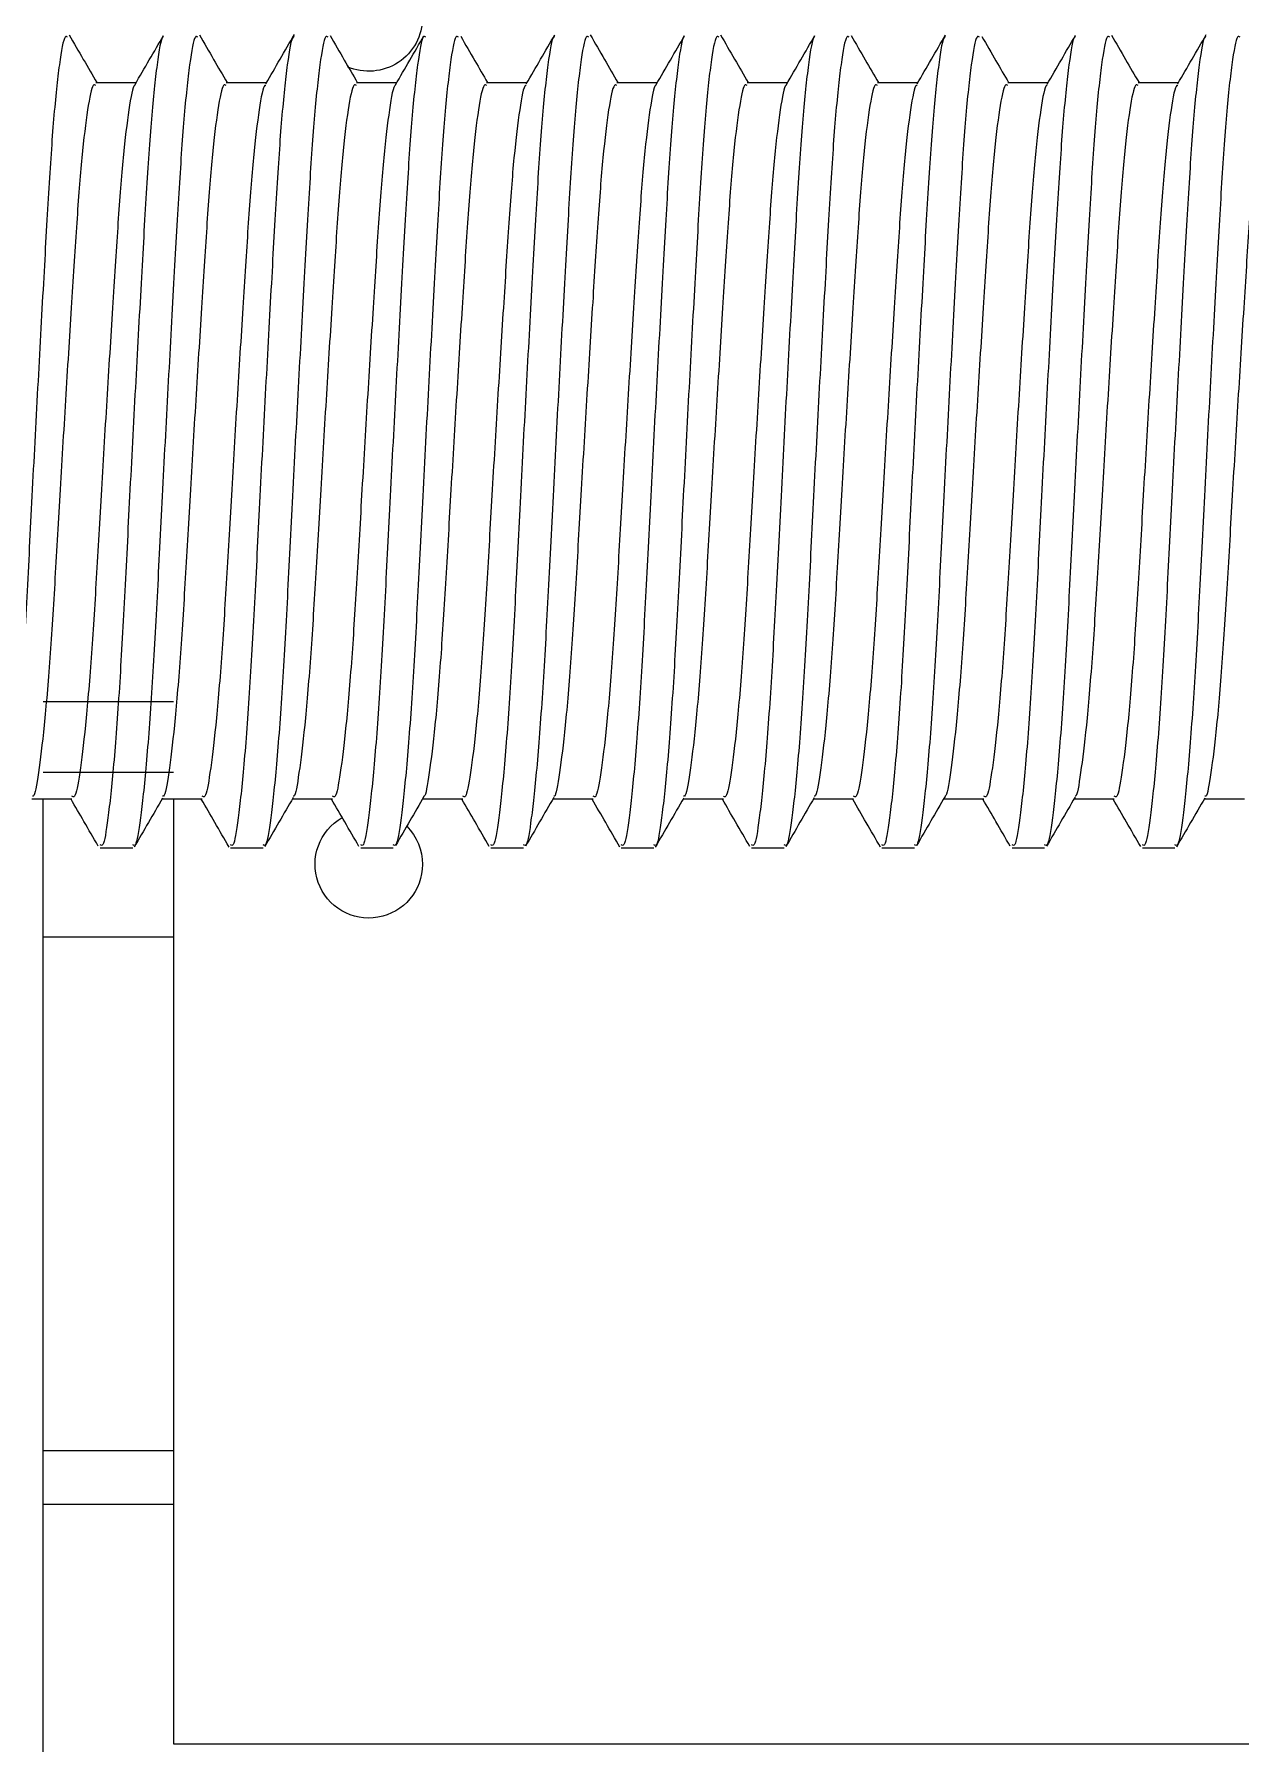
# Model space of a CAD drawing. Header units: millimetres. Extents: x 2509 to 128734, y 2492 to 91667.
# Drawn here: x 92602.1 to 92639.2, y 72142.1 to 72194.6 of the extents above; entities that cross this region are included whole.
import ezdxf

# ---------------------------------------------------------------- set-up
doc = ezdxf.new("R2010")
doc.units = ezdxf.units.MM
doc.layers.add('SSH_搬运系统', color=7, linetype='Continuous')

# ---------------------------------------------------------------- blocks, each defined once
blk = doc.blocks.new('SSH_机械臂')
at = {"layer": 'SSH_搬运系统', "lineweight": 15}
for p, q in [((1556.873, 3094.643, 0), (1556.873, 3161.643, 0)), ((1585.873, 3094.643, 0), (1556.873, 3094.643, 0)), ((1564.235, 3090.643, 0), (1564.235, 3094.643, 0)), ((1565.873, 3090.643, 0), (1565.873, 3094.643, 0)), ((1581.648, 3090.643, 0), (1581.648, 3094.643, 0)), ((1586.698, 3094.643, 0), (1586.698, 3090.643, 0)), ((1588.873, 3090.643, 0), (1588.873, 3094.643, 0)), ((1526.873, 3090.643, 0), (1585.873, 3090.643, 0))]:
    blk.add_line(p, q, dxfattribs=at)
for centre, start, end in [((1583.873, 3100.643, 0), 90, 330.3905), ((1583.873, 3100.643, 0), 44.9568, 90), ((1609.873, 3100.643, 0), 90, 203.4759)]:
    blk.add_arc(centre, 1.65, start, end, dxfattribs=at)
for points, knots in [([(1607.782, 3128.262, 0), (1607.8, 3128.237, 0), (1607.855, 3128.157, 0), (1607.129, 3128.009, 0), (1605.693, 3127.833, 0), (1603.638, 3127.676, 0), (1601.143, 3127.519, 0), (1598.321, 3127.342, 0), (1595.399, 3127.166, 0), (1592.612, 3127.009, 0), (1590.113, 3126.852, 0), (1588.028, 3126.676, 0), (1586.626, 3126.499, 0), (1585.943, 3126.385, 0), (1585.962, 3126.322, 0), (1585.966, 3126.312, 0)], [0, 0, 0, 0, 0.041395, 0.128411, 0.215424, 0.299454, 0.383486, 0.470497, 0.557512, 0.641542, 0.725572, 0.812583, 0.899602, 0.983631, 1, 1, 1, 1]), ([(1609.27, 3127.396, 0), (1609.29, 3127.371, 0), (1609.352, 3127.291, 0), (1608.528, 3127.143, 0), (1606.896, 3126.966, 0), (1604.561, 3126.81, 0), (1601.726, 3126.653, 0), (1598.519, 3126.476, 0), (1595.198, 3126.3, 0), (1592.031, 3126.143, 0), (1589.19, 3125.986, 0), (1586.828, 3125.81, 0), (1585.21, 3125.633, 0), (1584.4, 3125.503, 0), (1584.457, 3125.423, 0), (1584.476, 3125.396, 0)], [0, 0, 0, 0, 0.040337, 0.125124, 0.209909, 0.291791, 0.373673, 0.458455, 0.543242, 0.625125, 0.707005, 0.791789, 0.876576, 0.958458, 1, 1, 1, 1]), ([(1585.909, 3126.313, 0), (1585.658, 3126.167, 0), (1585.156, 3125.876, 0), (1584.654, 3125.586, 0), (1584.402, 3125.44, 0)], [0, 0, 0, 0, 0.499905, 1, 1, 1, 1]), ([(1609.271, 3126.356, 0), (1609.277, 3126.344, 0), (1609.309, 3126.277, 0), (1608.513, 3126.142, 0), (1606.9, 3125.967, 0), (1604.56, 3125.81, 0), (1601.726, 3125.653, 0), (1598.519, 3125.476, 0), (1595.198, 3125.3, 0), (1592.031, 3125.143, 0), (1589.19, 3124.986, 0), (1586.828, 3124.81, 0), (1585.21, 3124.633, 0), (1584.4, 3124.503, 0), (1584.457, 3124.423, 0), (1584.476, 3124.396, 0)], [0, 0, 0, 0, 0.020135, 0.106706, 0.193276, 0.276883, 0.360488, 0.447055, 0.533627, 0.617234, 0.700837, 0.787406, 0.873978, 0.957583, 1, 1, 1, 1]), ([(1607.84, 3125.484, 0), (1608.091, 3125.63, 0), (1608.594, 3125.921, 0), (1609.096, 3126.212, 0), (1609.347, 3126.358, 0)], [0, 0, 0, 0, 0.499868, 1, 1, 1, 1]), ([(1607.784, 3125.483, 0), (1607.787, 3125.473, 0), (1607.81, 3125.408, 0), (1607.113, 3125.276, 0), (1605.698, 3125.101, 0), (1603.637, 3124.943, 0), (1601.143, 3124.787, 0), (1598.321, 3124.61, 0), (1595.399, 3124.434, 0), (1592.612, 3124.277, 0), (1590.112, 3124.12, 0), (1588.033, 3123.944, 0), (1586.609, 3123.767, 0), (1585.896, 3123.636, 0), (1585.947, 3123.557, 0), (1585.964, 3123.53, 0)], [0, 0, 0, 0, 0.016209, 0.103129, 0.190047, 0.273986, 0.357926, 0.444842, 0.531762, 0.6157, 0.699638, 0.786554, 0.873478, 0.957416, 1, 1, 1, 1]), ([(1584.417, 3124.346, 0), (1584.669, 3124.2, 0), (1585.154, 3123.919, 0), (1585.639, 3123.637, 0), (1585.873, 3123.501, 0)], [0, 0, 0, 0, 0.5182574, 1, 1, 1, 1]), ([(1607.782, 3124.262, 0), (1607.8, 3124.237, 0), (1607.855, 3124.157, 0), (1607.129, 3124.009, 0), (1605.693, 3123.832, 0), (1603.638, 3123.676, 0), (1601.143, 3123.519, 0), (1598.321, 3123.342, 0), (1595.399, 3123.166, 0), (1592.612, 3123.009, 0), (1590.113, 3122.852, 0), (1588.026, 3122.676, 0), (1586.634, 3122.499, 0), (1585.957, 3122.39, 0), (1585.965, 3122.333, 0), (1585.966, 3122.328, 0)], [0, 0, 0, 0, 0.041757, 0.129532, 0.217305, 0.302069, 0.386834, 0.474604, 0.562379, 0.647143, 0.731907, 0.819677, 0.907456, 0.992219, 1, 1, 1, 1]), ([(1609.335, 3123.445, 0), (1609.084, 3123.591, 0), (1608.597, 3123.873, 0), (1608.109, 3124.156, 0), (1607.873, 3124.293, 0)], [0, 0, 0, 0, 0.514656, 1, 1, 1, 1]), ([(1609.27, 3123.396, 0), (1609.29, 3123.371, 0), (1609.352, 3123.291, 0), (1608.528, 3123.143, 0), (1606.896, 3122.966, 0), (1604.561, 3122.81, 0), (1601.726, 3122.653, 0), (1598.519, 3122.476, 0), (1595.198, 3122.3, 0), (1592.031, 3122.143, 0), (1589.19, 3121.986, 0), (1586.828, 3121.81, 0), (1585.21, 3121.633, 0), (1584.4, 3121.503, 0), (1584.457, 3121.423, 0), (1584.476, 3121.396, 0)], [0, 0, 0, 0, 0.040337, 0.125124, 0.209909, 0.291791, 0.373673, 0.458455, 0.543242, 0.625125, 0.707005, 0.791789, 0.876576, 0.958458, 1, 1, 1, 1]), ([(1585.936, 3122.328, 0), (1585.685, 3122.183, 0), (1585.184, 3121.893, 0), (1584.683, 3121.602, 0), (1584.432, 3121.457, 0)], [0, 0, 0, 0, 0.499928, 1, 1, 1, 1]), ([(1609.272, 3122.343, 0), (1609.275, 3122.335, 0), (1609.296, 3122.272, 0), (1608.507, 3122.142, 0), (1606.902, 3121.967, 0), (1604.559, 3121.81, 0), (1601.726, 3121.653, 0), (1598.519, 3121.476, 0), (1595.198, 3121.3, 0), (1592.031, 3121.143, 0), (1589.19, 3120.986, 0), (1586.828, 3120.81, 0), (1585.21, 3120.633, 0), (1584.4, 3120.503, 0), (1584.457, 3120.423, 0), (1584.476, 3120.396, 0)], [0, 0, 0, 0, 0.013218, 0.100401, 0.187582, 0.271779, 0.355974, 0.443152, 0.530335, 0.614532, 0.698725, 0.785906, 0.873088, 0.957284, 1, 1, 1, 1]), ([(1607.821, 3121.471, 0), (1608.072, 3121.617, 0), (1608.574, 3121.908, 0), (1609.076, 3122.199, 0), (1609.327, 3122.344, 0)], [0, 0, 0, 0, 0.499921, 1, 1, 1, 1]), ([(1607.784, 3121.47, 0), (1607.785, 3121.464, 0), (1607.8, 3121.404, 0), (1607.107, 3121.276, 0), (1605.699, 3121.101, 0), (1603.637, 3120.943, 0), (1601.144, 3120.787, 0), (1598.321, 3120.61, 0), (1595.399, 3120.434, 0), (1592.612, 3120.277, 0), (1590.112, 3120.12, 0), (1588.033, 3119.944, 0), (1586.609, 3119.767, 0), (1585.896, 3119.636, 0), (1585.947, 3119.557, 0), (1585.964, 3119.53, 0)], [0, 0, 0, 0, 0.009596, 0.0971, 0.184603, 0.269106, 0.35361, 0.44111, 0.528614, 0.613117, 0.697619, 0.785119, 0.872628, 0.957129, 1, 1, 1, 1]), ([(1584.432, 3120.337, 0), (1584.683, 3120.192, 0), (1585.163, 3119.913, 0), (1585.644, 3119.635, 0), (1585.873, 3119.502, 0)], [0, 0, 0, 0, 0.522179, 1, 1, 1, 1]), ([(1607.782, 3120.262, 0), (1607.8, 3120.237, 0), (1607.855, 3120.157, 0), (1607.129, 3120.009, 0), (1605.693, 3119.833, 0), (1603.638, 3119.676, 0), (1601.143, 3119.519, 0), (1598.321, 3119.342, 0), (1595.399, 3119.166, 0), (1592.612, 3119.009, 0), (1590.114, 3118.852, 0), (1588.025, 3118.676, 0), (1586.64, 3118.499, 0), (1585.967, 3118.394, 0), (1585.966, 3118.34, 0), (1585.966, 3118.338, 0)], [0, 0, 0, 0, 0.041993, 0.130264, 0.218533, 0.303776, 0.389021, 0.477288, 0.565559, 0.650802, 0.736045, 0.824311, 0.912586, 0.997828, 1, 1, 1, 1]), ([(1609.294, 3119.466, 0), (1609.043, 3119.611, 0), (1608.569, 3119.886, 0), (1608.096, 3120.16, 0), (1607.873, 3120.29, 0)], [0, 0, 0, 0, 0.529366, 1, 1, 1, 1]), ([(1609.27, 3119.396, 0), (1609.29, 3119.371, 0), (1609.352, 3119.291, 0), (1608.528, 3119.143, 0), (1606.896, 3118.966, 0), (1604.561, 3118.81, 0), (1601.726, 3118.653, 0), (1598.519, 3118.476, 0), (1595.198, 3118.3, 0), (1592.031, 3118.143, 0), (1589.19, 3117.986, 0), (1586.828, 3117.81, 0), (1585.21, 3117.633, 0), (1584.4, 3117.503, 0), (1584.457, 3117.423, 0), (1584.476, 3117.396, 0)], [0, 0, 0, 0, 0.040337, 0.125124, 0.209909, 0.291791, 0.373673, 0.458455, 0.543242, 0.625125, 0.707005, 0.791789, 0.876576, 0.958458, 1, 1, 1, 1]), ([(1609.271, 3118.353, 0), (1609.277, 3118.342, 0), (1609.306, 3118.276, 0), (1608.512, 3118.142, 0), (1606.9, 3117.967, 0), (1604.56, 3117.81, 0), (1601.726, 3117.653, 0), (1598.519, 3117.476, 0), (1595.198, 3117.3, 0), (1592.031, 3117.143, 0), (1589.19, 3116.986, 0), (1586.828, 3116.81, 0), (1585.21, 3116.633, 0), (1584.4, 3116.502, 0), (1584.457, 3116.423, 0), (1584.476, 3116.396, 0)], [0, 0, 0, 0, 0.018481, 0.105199, 0.191915, 0.275662, 0.359409, 0.446122, 0.53284, 0.616588, 0.700332, 0.787047, 0.873765, 0.957512, 1, 1, 1, 1]), ([(1585.957, 3118.338, 0), (1585.706, 3118.193, 0), (1585.205, 3117.902, 0), (1584.702, 3117.611, 0), (1584.451, 3117.466, 0)], [0, 0, 0, 0, 0.499933, 1, 1, 1, 1]), ([(1607.837, 3117.482, 0), (1608.088, 3117.627, 0), (1608.59, 3117.918, 0), (1609.092, 3118.209, 0), (1609.343, 3118.355, 0)], [0, 0, 0, 0, 0.499924, 1, 1, 1, 1]), ([(1607.784, 3117.481, 0), (1607.787, 3117.471, 0), (1607.809, 3117.408, 0), (1607.112, 3117.276, 0), (1605.698, 3117.101, 0), (1603.637, 3116.944, 0), (1601.143, 3116.787, 0), (1598.321, 3116.61, 0), (1595.399, 3116.434, 0), (1592.612, 3116.277, 0), (1590.112, 3116.12, 0), (1588.033, 3115.944, 0), (1586.609, 3115.767, 0), (1585.896, 3115.636, 0), (1585.947, 3115.557, 0), (1585.964, 3115.53, 0)], [0, 0, 0, 0, 0.015165, 0.102177, 0.189188, 0.273215, 0.357244, 0.444252, 0.531265, 0.615292, 0.69932, 0.786327, 0.873344, 0.957371, 1, 1, 1, 1]), ([(1584.4, 3116.357, 0), (1584.651, 3116.211, 0), (1585.142, 3115.927, 0), (1585.633, 3115.642, 0), (1585.873, 3115.503, 0)], [0, 0, 0, 0, 0.511861, 1, 1, 1, 1]), ([(1607.782, 3116.262, 0), (1607.8, 3116.237, 0), (1607.855, 3116.157, 0), (1607.129, 3116.009, 0), (1605.693, 3115.833, 0), (1603.638, 3115.676, 0), (1601.143, 3115.519, 0), (1598.321, 3115.342, 0), (1595.399, 3115.166, 0), (1592.612, 3115.009, 0), (1590.113, 3114.852, 0), (1588.027, 3114.676, 0), (1586.63, 3114.499, 0), (1585.95, 3114.387, 0), (1585.964, 3114.327, 0), (1585.966, 3114.319, 0)], [0, 0, 0, 0, 0.041556, 0.128908, 0.216259, 0.300615, 0.384973, 0.472321, 0.559674, 0.644029, 0.728385, 0.815733, 0.90309, 0.987445, 1, 1, 1, 1]), ([(1609.322, 3115.453, 0), (1609.07, 3115.598, 0), (1608.587, 3115.878, 0), (1608.105, 3116.158, 0), (1607.873, 3116.292, 0)], [0, 0, 0, 0, 0.519991, 1, 1, 1, 1]), ([(1609.27, 3115.396, 0), (1609.29, 3115.371, 0), (1609.352, 3115.291, 0), (1608.528, 3115.143, 0), (1606.896, 3114.966, 0), (1604.561, 3114.81, 0), (1601.726, 3114.653, 0), (1598.519, 3114.476, 0), (1595.198, 3114.3, 0), (1592.031, 3114.143, 0), (1589.19, 3113.986, 0), (1586.828, 3113.81, 0), (1585.21, 3113.633, 0), (1584.4, 3113.503, 0), (1584.457, 3113.423, 0), (1584.476, 3113.396, 0)], [0, 0, 0, 0, 0.040337, 0.125124, 0.209909, 0.291791, 0.373673, 0.458455, 0.543242, 0.625125, 0.707005, 0.791789, 0.876576, 0.958458, 1, 1, 1, 1]), ([(1585.92, 3114.32, 0), (1585.669, 3114.174, 0), (1585.167, 3113.884, 0), (1584.665, 3113.593, 0), (1584.414, 3113.447, 0)], [0, 0, 0, 0, 0.499875, 1, 1, 1, 1]), ([(1609.272, 3114.342, 0), (1609.274, 3114.334, 0), (1609.295, 3114.272, 0), (1608.506, 3114.142, 0), (1606.902, 3113.967, 0), (1604.559, 3113.81, 0), (1601.726, 3113.653, 0), (1598.519, 3113.476, 0), (1595.198, 3113.3, 0), (1592.031, 3113.143, 0), (1589.19, 3112.986, 0), (1586.828, 3112.81, 0), (1585.21, 3112.633, 0), (1584.4, 3112.503, 0), (1584.457, 3112.423, 0), (1584.476, 3112.396, 0)], [0, 0, 0, 0, 0.0126497, 0.0998827, 0.1871141, 0.2713589, 0.3556032, 0.4428311, 0.530064, 0.6143097, 0.6985517, 0.7857822, 0.8730151, 0.9572592, 1, 1, 1, 1]), ([(1607.817, 3113.469, 0), (1608.069, 3113.615, 0), (1608.571, 3113.906, 0), (1609.073, 3114.198, 0), (1609.325, 3114.343, 0)], [0, 0, 0, 0, 0.499872, 1, 1, 1, 1]), ([(1607.784, 3113.469, 0), (1607.785, 3113.463, 0), (1607.798, 3113.403, 0), (1607.106, 3113.276, 0), (1605.699, 3113.101, 0), (1603.637, 3112.943, 0), (1601.144, 3112.787, 0), (1598.321, 3112.61, 0), (1595.399, 3112.434, 0), (1592.612, 3112.277, 0), (1590.112, 3112.12, 0), (1588.033, 3111.944, 0), (1586.609, 3111.767, 0), (1585.896, 3111.637, 0), (1585.947, 3111.557, 0), (1585.964, 3111.53, 0)], [0, 0, 0, 0, 0.008665, 0.096252, 0.183836, 0.268419, 0.353002, 0.440585, 0.528171, 0.612753, 0.697335, 0.784917, 0.872508, 0.957089, 1, 1, 1, 1]), ([(1584.417, 3112.345, 0), (1584.671, 3112.198, 0), (1585.156, 3111.918, 0), (1585.641, 3111.636, 0), (1585.873, 3111.502, 0)], [0, 0, 0, 0, 0.523529, 1, 1, 1, 1]), ([(1607.782, 3112.262, 0), (1607.8, 3112.237, 0), (1607.855, 3112.157, 0), (1607.129, 3112.009, 0), (1605.693, 3111.832, 0), (1603.638, 3111.676, 0), (1601.143, 3111.519, 0), (1598.321, 3111.342, 0), (1595.399, 3111.166, 0), (1592.612, 3111.009, 0), (1590.113, 3110.852, 0), (1588.028, 3110.676, 0), (1586.626, 3110.499, 0), (1585.944, 3110.385, 0), (1585.962, 3110.322, 0), (1585.965, 3110.311, 0)], [0, 0, 0, 0, 0.041391, 0.128397, 0.215401, 0.299422, 0.383445, 0.470447, 0.557452, 0.641474, 0.725495, 0.812496, 0.899506, 0.983527, 1, 1, 1, 1]), ([(1609.342, 3111.441, 0), (1609.091, 3111.587, 0), (1608.601, 3111.87, 0), (1608.111, 3112.154, 0), (1607.873, 3112.292, 0)], [0, 0, 0, 0, 0.512897, 1, 1, 1, 1]), ([(1609.27, 3111.396, 0), (1609.29, 3111.371, 0), (1609.352, 3111.291, 0), (1608.528, 3111.143, 0), (1606.896, 3110.966, 0), (1604.561, 3110.81, 0), (1601.726, 3110.653, 0), (1598.519, 3110.476, 0), (1595.198, 3110.3, 0), (1592.031, 3110.143, 0), (1589.19, 3109.986, 0), (1586.828, 3109.81, 0), (1585.21, 3109.633, 0), (1584.4, 3109.502, 0), (1584.457, 3109.423, 0), (1584.476, 3109.396, 0)], [0, 0, 0, 0, 0.040337, 0.125124, 0.209909, 0.291791, 0.373673, 0.458455, 0.543242, 0.625125, 0.707005, 0.791789, 0.876576, 0.958458, 1, 1, 1, 1]), ([(1585.908, 3110.313, 0), (1585.657, 3110.167, 0), (1585.155, 3109.876, 0), (1584.653, 3109.585, 0), (1584.402, 3109.44, 0)], [0, 0, 0, 0, 0.499901, 1, 1, 1, 1]), ([(1609.272, 3110.338, 0), (1609.274, 3110.332, 0), (1609.292, 3110.271, 0), (1608.504, 3110.142, 0), (1606.902, 3109.967, 0), (1604.559, 3109.81, 0), (1601.726, 3109.653, 0), (1598.519, 3109.476, 0), (1595.198, 3109.3, 0), (1592.031, 3109.143, 0), (1589.19, 3108.986, 0), (1586.828, 3108.81, 0), (1585.21, 3108.633, 0), (1584.4, 3108.503, 0), (1584.457, 3108.423, 0), (1584.476, 3108.396, 0)], [0, 0, 0, 0, 0.0105207, 0.0979418, 0.1853614, 0.2697878, 0.3542137, 0.4416297, 0.5290508, 0.613478, 0.6979017, 0.7853203, 0.8727413, 0.9571671, 1, 1, 1, 1]), ([(1607.813, 3109.466, 0), (1608.063, 3109.612, 0), (1608.565, 3109.903, 0), (1609.066, 3110.194, 0), (1609.317, 3110.339, 0)], [0, 0, 0, 0, 0.499948, 1, 1, 1, 1]), ([(1607.784, 3109.466, 0), (1607.785, 3109.461, 0), (1607.796, 3109.402, 0), (1607.105, 3109.276, 0), (1605.7, 3109.101, 0), (1603.637, 3108.943, 0), (1601.144, 3108.787, 0), (1598.321, 3108.61, 0), (1595.399, 3108.434, 0), (1592.612, 3108.277, 0), (1590.112, 3108.12, 0), (1588.033, 3107.944, 0), (1586.609, 3107.767, 0), (1585.896, 3107.636, 0), (1585.947, 3107.557, 0), (1585.964, 3107.53, 0)], [0, 0, 0, 0, 0.007189, 0.094906, 0.182621, 0.26733, 0.352039, 0.439752, 0.527469, 0.612177, 0.696885, 0.784597, 0.872318, 0.957025, 1, 1, 1, 1]), ([(1584.401, 3108.357, 0), (1584.652, 3108.211, 0), (1585.142, 3107.927, 0), (1585.633, 3107.642, 0), (1585.873, 3107.503, 0)], [0, 0, 0, 0, 0.511294, 1, 1, 1, 1]), ([(1607.782, 3108.262, 0), (1607.8, 3108.237, 0), (1607.855, 3108.157, 0), (1607.129, 3108.009, 0), (1605.693, 3107.832, 0), (1603.638, 3107.676, 0), (1601.143, 3107.519, 0), (1598.321, 3107.342, 0), (1595.399, 3107.166, 0), (1592.612, 3107.009, 0), (1590.113, 3106.852, 0), (1588.027, 3106.676, 0), (1586.633, 3106.499, 0), (1585.955, 3106.389, 0), (1585.965, 3106.331, 0), (1585.966, 3106.325, 0)], [0, 0, 0, 0, 0.041695, 0.129339, 0.216981, 0.301619, 0.386258, 0.473899, 0.561543, 0.64618, 0.730818, 0.818457, 0.906106, 0.990743, 1, 1, 1, 1]), ([(1609.338, 3107.444, 0), (1609.087, 3107.589, 0), (1608.599, 3107.872, 0), (1608.11, 3108.155, 0), (1607.873, 3108.293, 0)], [0, 0, 0, 0, 0.513867, 1, 1, 1, 1]), ([(1609.27, 3107.396, 0), (1609.29, 3107.371, 0), (1609.352, 3107.291, 0), (1608.528, 3107.143, 0), (1606.896, 3106.966, 0), (1604.561, 3106.81, 0), (1601.726, 3106.653, 0), (1598.519, 3106.476, 0), (1595.198, 3106.3, 0), (1592.031, 3106.143, 0), (1589.19, 3105.986, 0), (1586.828, 3105.81, 0), (1585.21, 3105.633, 0), (1584.4, 3105.503, 0), (1584.457, 3105.423, 0), (1584.476, 3105.396, 0)], [0, 0, 0, 0, 0.040337, 0.125124, 0.209909, 0.291791, 0.373673, 0.458455, 0.543242, 0.625125, 0.707005, 0.791789, 0.876576, 0.958458, 1, 1, 1, 1]), ([(1585.93, 3106.326, 0), (1585.68, 3106.181, 0), (1585.179, 3105.89, 0), (1584.677, 3105.6, 0), (1584.427, 3105.454, 0)], [0, 0, 0, 0, 0.4999776, 1, 1, 1, 1]), ([(1609.271, 3106.354, 0), (1609.277, 3106.342, 0), (1609.307, 3106.276, 0), (1608.512, 3106.142, 0), (1606.9, 3105.967, 0), (1604.56, 3105.81, 0), (1601.726, 3105.653, 0), (1598.519, 3105.476, 0), (1595.198, 3105.3, 0), (1592.031, 3105.143, 0), (1589.19, 3104.986, 0), (1586.828, 3104.81, 0), (1585.21, 3104.633, 0), (1584.4, 3104.503, 0), (1584.457, 3104.423, 0), (1584.476, 3104.396, 0)], [0, 0, 0, 0, 0.018866, 0.10555, 0.192232, 0.275946, 0.35966, 0.446339, 0.533023, 0.616738, 0.70045, 0.787131, 0.873815, 0.957528, 1, 1, 1, 1]), ([(1607.836, 3105.481, 0), (1608.088, 3105.627, 0), (1608.59, 3105.919, 0), (1609.093, 3106.21, 0), (1609.344, 3106.356, 0)], [0, 0, 0, 0, 0.499863, 1, 1, 1, 1]), ([(1607.784, 3105.48, 0), (1607.787, 3105.471, 0), (1607.808, 3105.408, 0), (1607.112, 3105.276, 0), (1605.698, 3105.101, 0), (1603.637, 3104.944, 0), (1601.143, 3104.787, 0), (1598.321, 3104.61, 0), (1595.399, 3104.434, 0), (1592.612, 3104.277, 0), (1590.112, 3104.12, 0), (1588.033, 3103.944, 0), (1586.609, 3103.767, 0), (1585.896, 3103.636, 0), (1585.947, 3103.557, 0), (1585.964, 3103.53, 0)], [0, 0, 0, 0, 0.014755, 0.101804, 0.188851, 0.272913, 0.356977, 0.444022, 0.53107, 0.615132, 0.699195, 0.786238, 0.873291, 0.957353, 1, 1, 1, 1]), ([(1584.422, 3104.343, 0), (1584.673, 3104.197, 0), (1585.157, 3103.917, 0), (1585.641, 3103.636, 0), (1585.873, 3103.501, 0)], [0, 0, 0, 0, 0.519372, 1, 1, 1, 1]), ([(1607.782, 3104.262, 0), (1607.8, 3104.237, 0), (1607.855, 3104.157, 0), (1607.129, 3104.009, 0), (1605.693, 3103.833, 0), (1603.638, 3103.676, 0), (1601.143, 3103.519, 0), (1598.321, 3103.342, 0), (1595.399, 3103.166, 0), (1592.612, 3103.009, 0), (1590.114, 3102.852, 0), (1588.025, 3102.676, 0), (1586.639, 3102.499, 0), (1585.964, 3102.393, 0), (1585.966, 3102.338, 0), (1585.966, 3102.336, 0)], [0, 0, 0, 0, 0.041933, 0.130079, 0.218223, 0.303345, 0.388468, 0.47661, 0.564755, 0.649877, 0.734999, 0.82314, 0.91129, 0.996411, 1, 1, 1, 1]), ([(1609.297, 3103.465, 0), (1609.046, 3103.61, 0), (1608.571, 3103.885, 0), (1608.097, 3104.16, 0), (1607.873, 3104.29, 0)], [0, 0, 0, 0, 0.528394, 1, 1, 1, 1]), ([(1609.27, 3103.396, 0), (1609.29, 3103.371, 0), (1609.352, 3103.291, 0), (1608.528, 3103.143, 0), (1606.896, 3102.966, 0), (1604.561, 3102.81, 0), (1601.726, 3102.653, 0), (1598.519, 3102.476, 0), (1595.198, 3102.3, 0), (1592.031, 3102.143, 0), (1589.19, 3101.986, 0), (1586.828, 3101.81, 0), (1585.21, 3101.633, 0), (1584.4, 3101.503, 0), (1584.457, 3101.423, 0), (1584.476, 3101.396, 0)], [0, 0, 0, 0, 0.040337, 0.125124, 0.209909, 0.291791, 0.373673, 0.458455, 0.543242, 0.625125, 0.707005, 0.791789, 0.876576, 0.958458, 1, 1, 1, 1]), ([(1609.27, 3102.396, 0), (1609.29, 3102.371, 0), (1609.352, 3102.291, 0), (1608.528, 3102.143, 0), (1606.896, 3101.966, 0), (1604.561, 3101.81, 0), (1601.726, 3101.653, 0), (1598.519, 3101.476, 0), (1595.198, 3101.3, 0), (1592.031, 3101.143, 0), (1589.19, 3100.986, 0), (1586.828, 3100.81, 0), (1585.21, 3100.633, 0), (1584.4, 3100.503, 0), (1584.457, 3100.423, 0), (1584.476, 3100.396, 0)], [0, 0, 0, 0, 0.040337, 0.125124, 0.209909, 0.291791, 0.373673, 0.458455, 0.543242, 0.625125, 0.707005, 0.791789, 0.876576, 0.958458, 1, 1, 1, 1]), ([(1585.959, 3102.339, 0), (1585.708, 3102.194, 0), (1585.206, 3101.903, 0), (1584.704, 3101.612, 0), (1584.453, 3101.466, 0)], [0, 0, 0, 0, 0.499884, 1, 1, 1, 1]), ([(1607.806, 3101.463, 0), (1608.057, 3101.609, 0), (1608.559, 3101.9, 0), (1609.061, 3102.191, 0), (1609.312, 3102.336, 0)], [0, 0, 0, 0, 0.49989, 1, 1, 1, 1]), ([(1607.784, 3101.463, 0), (1607.785, 3101.459, 0), (1607.793, 3101.401, 0), (1607.103, 3101.276, 0), (1605.7, 3101.101, 0), (1603.637, 3100.944, 0), (1601.144, 3100.787, 0), (1598.321, 3100.61, 0), (1595.399, 3100.434, 0), (1592.612, 3100.277, 0), (1590.112, 3100.12, 0), (1588.033, 3099.944, 0), (1586.609, 3099.767, 0), (1585.896, 3099.637, 0), (1585.947, 3099.557, 0), (1585.964, 3099.53, 0)], [0, 0, 0, 0, 0.005495, 0.093362, 0.181227, 0.26608, 0.350933, 0.438796, 0.526662, 0.611515, 0.696367, 0.784229, 0.8721, 0.956952, 1, 1, 1, 1]), ([(1584.425, 3100.341, 0), (1584.676, 3100.196, 0), (1585.158, 3099.916, 0), (1585.641, 3099.636, 0), (1585.873, 3099.501, 0)], [0, 0, 0, 0, 0.5194, 1, 1, 1, 1]), ([(1607.782, 3100.262, 0), (1607.8, 3100.237, 0), (1607.855, 3100.157, 0), (1607.129, 3100.009, 0), (1605.693, 3099.833, 0), (1603.638, 3099.676, 0), (1601.143, 3099.519, 0), (1598.321, 3099.342, 0), (1595.399, 3099.166, 0), (1592.612, 3099.009, 0), (1590.113, 3098.852, 0), (1588.027, 3098.676, 0), (1586.63, 3098.499, 0), (1585.951, 3098.388, 0), (1585.964, 3098.327, 0), (1585.966, 3098.32, 0)], [0, 0, 0, 0, 0.041585, 0.129, 0.216413, 0.300829, 0.385246, 0.472656, 0.560071, 0.644487, 0.728902, 0.816312, 0.903731, 0.988146, 1, 1, 1, 1]), ([(1609.32, 3099.454, 0), (1609.069, 3099.599, 0), (1608.587, 3099.879, 0), (1608.104, 3100.158, 0), (1607.873, 3100.292, 0)], [0, 0, 0, 0, 0.520447, 1, 1, 1, 1]), ([(1609.27, 3099.396, 0), (1609.29, 3099.371, 0), (1609.352, 3099.291, 0), (1608.528, 3099.143, 0), (1606.896, 3098.966, 0), (1604.561, 3098.81, 0), (1601.726, 3098.653, 0), (1598.519, 3098.476, 0), (1595.198, 3098.3, 0), (1592.031, 3098.143, 0), (1589.19, 3097.986, 0), (1586.828, 3097.81, 0), (1585.21, 3097.633, 0), (1584.4, 3097.503, 0), (1584.457, 3097.423, 0), (1584.476, 3097.396, 0)], [0, 0, 0, 0, 0.040337, 0.125124, 0.209909, 0.291791, 0.373673, 0.458455, 0.543242, 0.625125, 0.707005, 0.791789, 0.876576, 0.958458, 1, 1, 1, 1]), ([(1609.271, 3098.356, 0), (1609.277, 3098.344, 0), (1609.309, 3098.277, 0), (1608.513, 3098.142, 0), (1606.9, 3097.967, 0), (1604.56, 3097.81, 0), (1601.726, 3097.653, 0), (1598.519, 3097.476, 0), (1595.198, 3097.3, 0), (1592.031, 3097.143, 0), (1589.19, 3096.986, 0), (1586.828, 3096.81, 0), (1585.21, 3096.633, 0), (1584.4, 3096.503, 0), (1584.457, 3096.423, 0), (1584.476, 3096.396, 0)], [0, 0, 0, 0, 0.0200462, 0.1066257, 0.1932037, 0.2768174, 0.3604305, 0.4470051, 0.5335845, 0.617199, 0.70081, 0.787387, 0.8739664, 0.9575794, 1, 1, 1, 1]), ([(1607.841, 3097.485, 0), (1608.092, 3097.63, 0), (1608.594, 3097.921, 0), (1609.096, 3098.212, 0), (1609.347, 3098.358, 0)], [0, 0, 0, 0, 0.499933, 1, 1, 1, 1]), ([(1585.922, 3098.321, 0), (1585.671, 3098.176, 0), (1585.169, 3097.885, 0), (1584.667, 3097.594, 0), (1584.416, 3097.448, 0)], [0, 0, 0, 0, 0.499875, 1, 1, 1, 1]), ([(1607.784, 3097.483, 0), (1607.787, 3097.473, 0), (1607.811, 3097.409, 0), (1607.113, 3097.276, 0), (1605.698, 3097.101, 0), (1603.637, 3096.944, 0), (1601.143, 3096.787, 0), (1598.321, 3096.61, 0), (1595.399, 3096.434, 0), (1592.612, 3096.277, 0), (1590.112, 3096.12, 0), (1588.033, 3095.944, 0), (1586.609, 3095.767, 0), (1585.896, 3095.636, 0), (1585.947, 3095.557, 0), (1585.964, 3095.53, 0)], [0, 0, 0, 0, 0.016519, 0.103412, 0.190303, 0.274215, 0.358128, 0.445017, 0.531909, 0.615821, 0.699733, 0.786621, 0.873518, 0.957429, 1, 1, 1, 1]), ([(1584.405, 3096.354, 0), (1584.656, 3096.208, 0), (1585.145, 3095.924, 0), (1585.635, 3095.64, 0), (1585.873, 3095.502, 0)], [0, 0, 0, 0, 0.513475, 1, 1, 1, 1]), ([(1607.782, 3096.262, 0), (1607.8, 3096.237, 0), (1607.855, 3096.157, 0), (1607.129, 3096.009, 0), (1605.693, 3095.832, 0), (1603.638, 3095.676, 0), (1601.143, 3095.519, 0), (1598.321, 3095.342, 0), (1595.399, 3095.166, 0), (1592.612, 3095.009, 0), (1590.113, 3094.852, 0), (1588.028, 3094.676, 0), (1586.626, 3094.499, 0), (1585.944, 3094.385, 0), (1585.962, 3094.322, 0), (1585.965, 3094.311, 0)], [0, 0, 0, 0, 0.041391, 0.128396, 0.2154, 0.299421, 0.383444, 0.470445, 0.557451, 0.641471, 0.725492, 0.812493, 0.899503, 0.983523, 1, 1, 1, 1]), ([(1609.341, 3095.442, 0), (1609.09, 3095.587, 0), (1608.6, 3095.871, 0), (1608.111, 3096.154, 0), (1607.873, 3096.293, 0)], [0, 0, 0, 0, 0.513216, 1, 1, 1, 1]), ([(1609.27, 3095.396, 0), (1609.29, 3095.371, 0), (1609.352, 3095.291, 0), (1608.528, 3095.143, 0), (1606.896, 3094.966, 0), (1604.561, 3094.81, 0), (1601.726, 3094.653, 0), (1598.519, 3094.476, 0), (1595.198, 3094.3, 0), (1592.031, 3094.143, 0), (1589.19, 3093.986, 0), (1586.828, 3093.81, 0), (1585.21, 3093.633, 0), (1584.4, 3093.502, 0), (1584.457, 3093.423, 0), (1584.476, 3093.396, 0)], [0, 0, 0, 0, 0.040337, 0.125124, 0.209909, 0.291791, 0.373673, 0.458455, 0.543242, 0.625125, 0.707005, 0.791789, 0.876576, 0.958458, 1, 1, 1, 1]), ([(1585.908, 3094.313, 0), (1585.657, 3094.167, 0), (1585.155, 3093.876, 0), (1584.653, 3093.585, 0), (1584.402, 3093.44, 0)], [0, 0, 0, 0, 0.499953, 1, 1, 1, 1]), ([(1609.272, 3094.341, 0), (1609.274, 3094.334, 0), (1609.295, 3094.272, 0), (1608.506, 3094.142, 0), (1606.902, 3093.967, 0), (1604.559, 3093.81, 0), (1601.726, 3093.653, 0), (1598.519, 3093.476, 0), (1595.198, 3093.3, 0), (1592.031, 3093.143, 0), (1589.19, 3092.986, 0), (1586.828, 3092.81, 0), (1585.21, 3092.633, 0), (1584.4, 3092.503, 0), (1584.457, 3092.423, 0), (1584.476, 3092.396, 0)], [0, 0, 0, 0, 0.012331, 0.099592, 0.186852, 0.271124, 0.355395, 0.442651, 0.529912, 0.614185, 0.698454, 0.785713, 0.872974, 0.957245, 1, 1, 1, 1]), ([(1607.817, 3093.469, 0), (1608.068, 3093.614, 0), (1608.57, 3093.906, 0), (1609.072, 3094.197, 0), (1609.324, 3094.343, 0)], [0, 0, 0, 0, 0.499885, 1, 1, 1, 1]), ([(1607.784, 3093.468, 0), (1607.785, 3093.463, 0), (1607.798, 3093.403, 0), (1607.106, 3093.276, 0), (1605.7, 3093.101, 0), (1603.637, 3092.943, 0), (1601.144, 3092.787, 0), (1598.321, 3092.61, 0), (1595.399, 3092.434, 0), (1592.612, 3092.277, 0), (1590.112, 3092.12, 0), (1588.033, 3091.944, 0), (1586.609, 3091.767, 0), (1585.896, 3091.636, 0), (1585.947, 3091.557, 0), (1585.964, 3091.53, 0)], [0, 0, 0, 0, 0.00846, 0.096064, 0.183667, 0.268267, 0.352868, 0.440469, 0.528073, 0.612673, 0.697272, 0.784872, 0.872481, 0.95708, 1, 1, 1, 1]), ([(1584.435, 3092.336, 0), (1584.686, 3092.19, 0), (1585.166, 3091.912, 0), (1585.645, 3091.634, 0), (1585.873, 3091.502, 0)], [0, 0, 0, 0, 0.5235717, 1, 1, 1, 1]), ([(1607.782, 3092.262, 0), (1607.8, 3092.237, 0), (1607.855, 3092.157, 0), (1607.129, 3092.009, 0), (1605.693, 3091.833, 0), (1603.638, 3091.676, 0), (1601.143, 3091.519, 0), (1598.321, 3091.342, 0), (1595.399, 3091.166, 0), (1592.612, 3091.009, 0), (1590.113, 3090.852, 0), (1588.027, 3090.676, 0), (1586.632, 3090.499, 0), (1585.953, 3090.388, 0), (1585.965, 3090.329, 0), (1585.966, 3090.322, 0)], [0, 0, 0, 0, 0.041638, 0.129164, 0.216688, 0.301211, 0.385736, 0.473257, 0.560783, 0.645306, 0.729829, 0.81735, 0.90488, 0.989402, 1, 1, 1, 1]), ([(1609.34, 3091.442, 0), (1609.089, 3091.588, 0), (1608.6, 3091.871, 0), (1608.111, 3092.155, 0), (1607.873, 3092.293, 0)], [0, 0, 0, 0, 0.513276, 1, 1, 1, 1]), ([(1609.27, 3091.396, 0), (1609.29, 3091.371, 0), (1609.352, 3091.291, 0), (1608.528, 3091.143, 0), (1606.896, 3090.966, 0), (1604.561, 3090.81, 0), (1601.726, 3090.653, 0), (1598.519, 3090.476, 0), (1595.198, 3090.3, 0), (1592.031, 3090.143, 0), (1589.19, 3089.986, 0), (1586.828, 3089.81, 0), (1585.21, 3089.633, 0), (1584.4, 3089.503, 0), (1584.457, 3089.423, 0), (1584.476, 3089.396, 0)], [0, 0, 0, 0, 0.040337, 0.125124, 0.209909, 0.291791, 0.373673, 0.458455, 0.543242, 0.625125, 0.707005, 0.791789, 0.876576, 0.958458, 1, 1, 1, 1])]:
    blk.add_open_spline(points, degree=3, knots=knots, dxfattribs=at)
for points in [[(1585.873, 3127.53, 0), (1585.873, 3126.292, 0)], [(1584.373, 3125.396, 0), (1584.373, 3124.396, 0)], [(1607.873, 3124.262, 0), (1607.873, 3125.503, 0)], [(1585.873, 3123.53, 0), (1585.873, 3122.292, 0)], [(1607.873, 3120.262, 0), (1607.873, 3121.501, 0)], [(1584.373, 3121.396, 0), (1584.373, 3120.396, 0)], [(1585.873, 3119.53, 0), (1585.873, 3118.29, 0)], [(1584.373, 3117.396, 0), (1584.373, 3116.396, 0)], [(1607.873, 3116.262, 0), (1607.873, 3117.503, 0)], [(1585.873, 3115.53, 0), (1585.873, 3114.293, 0)], [(1584.373, 3113.396, 0), (1584.373, 3112.396, 0)], [(1607.873, 3112.262, 0), (1607.873, 3113.501, 0)], [(1585.873, 3111.53, 0), (1585.873, 3110.292, 0)], [(1584.373, 3109.396, 0), (1584.373, 3108.396, 0)], [(1607.873, 3108.262, 0), (1607.873, 3109.501, 0)], [(1585.873, 3107.53, 0), (1585.873, 3106.293, 0)], [(1584.373, 3105.396, 0), (1584.373, 3104.396, 0)], [(1607.873, 3104.262, 0), (1607.873, 3105.502, 0)], [(1585.873, 3103.53, 0), (1585.873, 3102.289, 0)], [(1607.873, 3100.262, 0), (1607.873, 3101.502, 0)], [(1584.373, 3101.396, 0), (1584.373, 3100.396, 0)], [(1585.873, 3099.53, 0), (1585.873, 3098.293, 0)], [(1584.373, 3097.396, 0), (1584.373, 3096.396, 0)], [(1607.873, 3096.262, 0), (1607.873, 3097.503, 0)], [(1585.873, 3095.53, 0), (1585.873, 3094.292, 0)], [(1584.373, 3093.396, 0), (1584.373, 3092.396, 0)], [(1607.873, 3092.262, 0), (1607.873, 3093.501, 0)], [(1585.873, 3091.53, 0), (1585.873, 3090.293, 0)]]:
    blk.add_open_spline(points, degree=1, dxfattribs=at)

msp = doc.modelspace()

# ---------------------------------------------------------------- block references
at = {"layer": 'SSH_搬运系统', "xscale": -1, "rotation": 270}
msp.add_blockref('SSH_机械臂', (89511.768, 70585.224, 0), dxfattribs=at)

doc.saveas('drawing.dxf')
